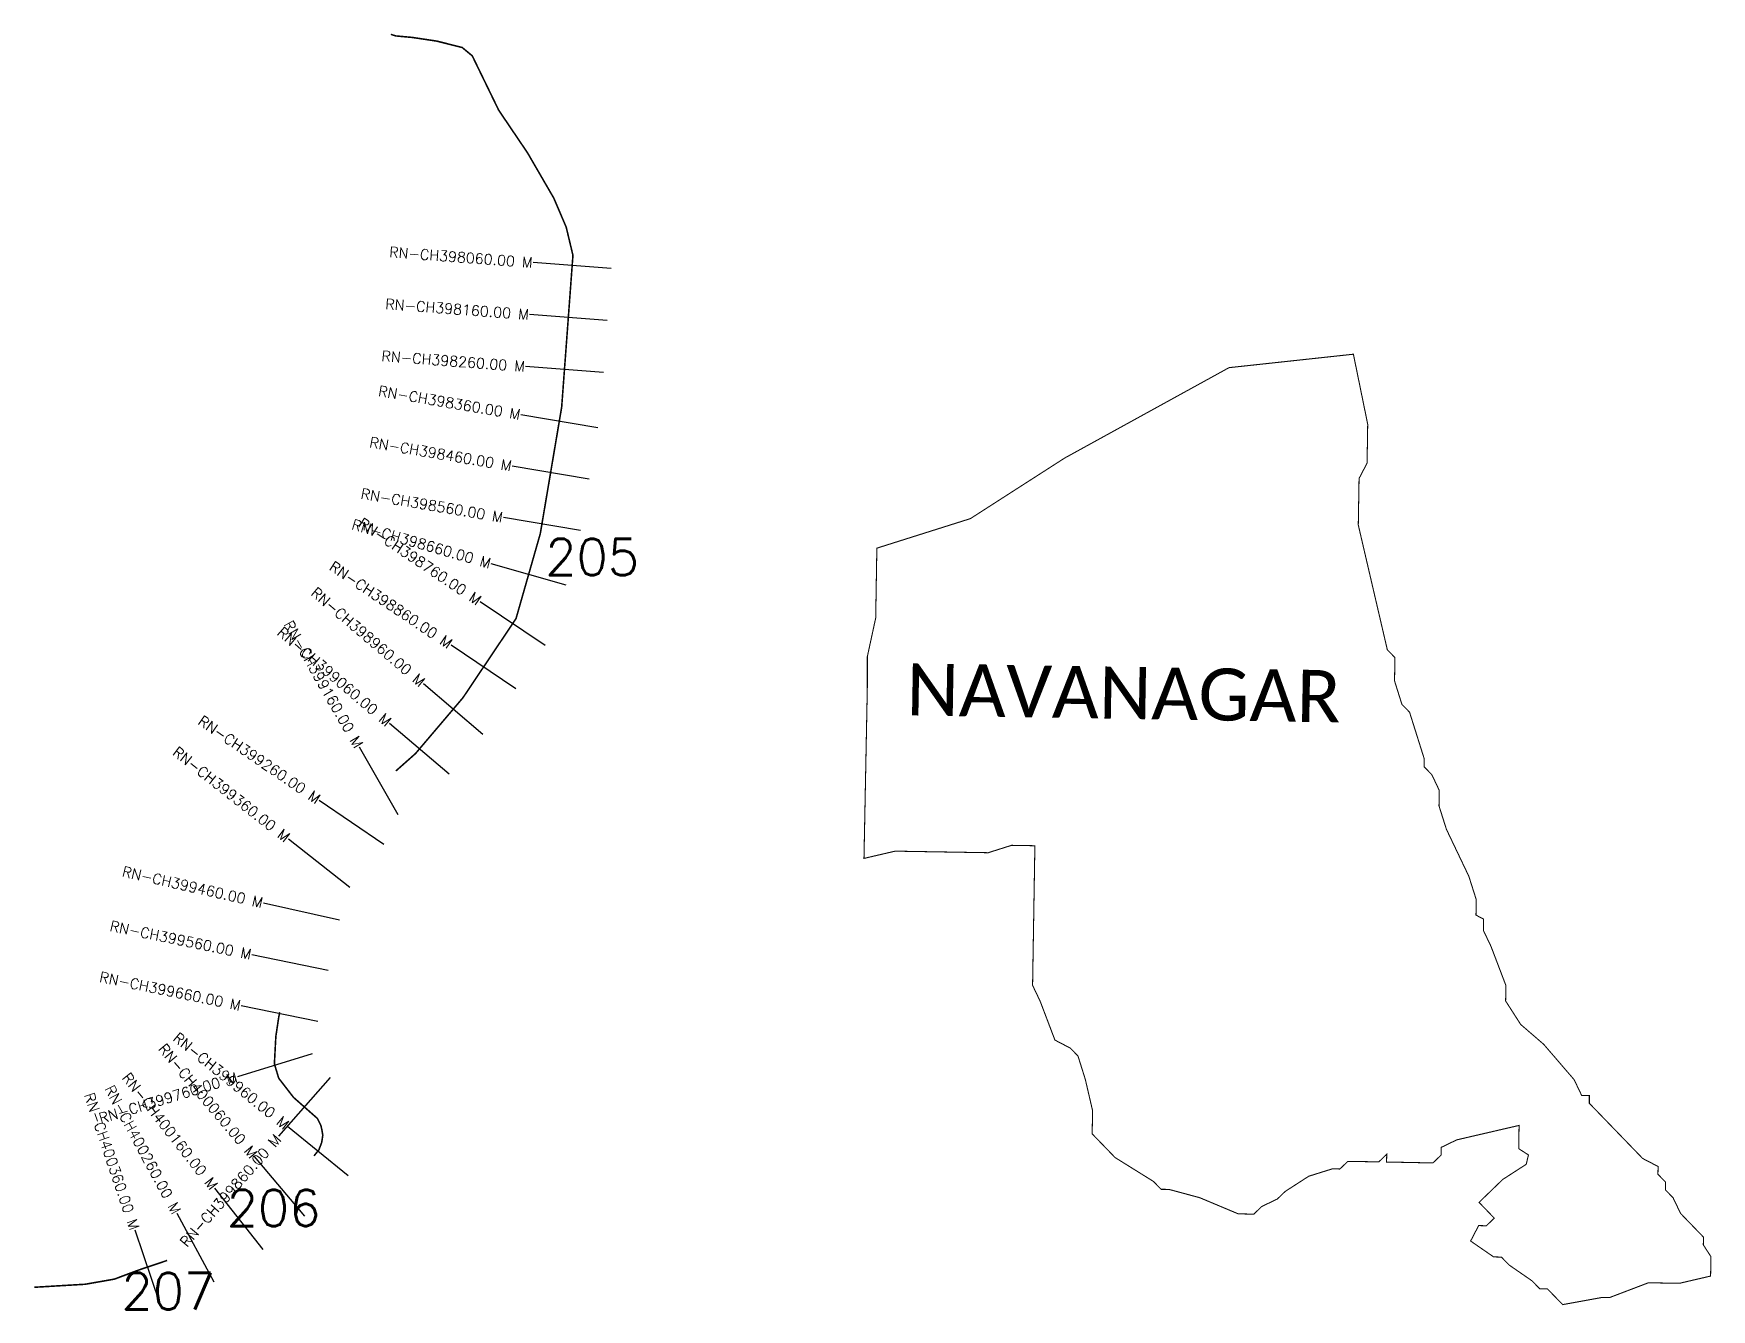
# Model space of a CAD drawing. Header units: metres. Extents: x 304457 to 307677, y 1943243 to 1945691.
import ezdxf
from ezdxf.enums import TextEntityAlignment as Align

# ---------------------------------------------------------------- set-up
doc = ezdxf.new("R2010")
doc.units = ezdxf.units.M
for name, color, linetype in [('CS', 134, 'Continuous'), ('CSMark', 6, 'Continuous'), ('NATURALLY PROTECTED', 3, 'Continuous'), ('VILLAGE NAME', 250, 'Continuous')]:
    doc.layers.add(name, color=color, linetype=linetype)
doc.styles.get("Standard").update_dxf_attribs({"font": 'simplex.shx'})

msp = doc.modelspace()

# ---------------------------------------------------------------- linework, layer by layer
at = {"color": 6, "const_width": 2, "flags": 128}
msp.add_lwpolyline([(306075.6, 1944703.5), (306255.2, 1944760.2), (306435.9, 1944876.3), (306751.5, 1945049.8), (306990.2, 1945075.6), (307017.7, 1944941.2), (307016.5, 1944866.7), (307001.1, 1944837.2), (306999.6, 1944747.9), (307055.3, 1944508.7), (307069.9, 1944493.5), (307069.2, 1944448.8), (307083.3, 1944403.9), (307098, 1944388.8), (307126.3, 1944299), (307126, 1944284.1), (307140.7, 1944269), (307155, 1944238.9), (307154.5, 1944209.1), (307168.7, 1944164.2), (307211.7, 1944074.2), (307226, 1944029.3), (307225.5, 1943999.5), (307240, 1943991.9), (307240, 1943969.5), (307254.3, 1943939.5), (307282.9, 1943864.5), (307282.4, 1943834.7), (307311.4, 1943789.6), (307355.5, 1943751.6), (307413.9, 1943683.7), (307428.3, 1943653.6), (307443, 1943653.4), (307443, 1943638.5), (307545.4, 1943532.6), (307575, 1943517.2), (307574.7, 1943502.3), (307589.4, 1943487.2), (307589.1, 1943472.3), (307603.8, 1943457.1), (307618.2, 1943427.1), (307662.1, 1943381.7), (307661.8, 1943366.8), (307676.4, 1943344.3), (307675.8, 1943307), (307616, 1943293.1), (307556.4, 1943294.1), (307481.5, 1943265.6), (307466.6, 1943265.8), (307391.9, 1943252.2), (307362.6, 1943282.4), (307347.7, 1943282.7), (307333.1, 1943297.8), (307288.9, 1943328.3), (307274.3, 1943343.4), (307259.4, 1943343.7), (307215.2, 1943374.2), (307230.6, 1943403.8), (307245.5, 1943403.5), (307260.6, 1943418.1), (307231.4, 1943448.4), (307276.8, 1943492.3), (307321.9, 1943521.4), (307326.2, 1943539.4), (307307.5, 1943551.4), (307308.2, 1943596), (307188.6, 1943568.3), (307158.6, 1943553.8), (307158.4, 1943539), (307143.2, 1943524.3), (307128.4, 1943524.3), (307053.9, 1943525.8), (307054.2, 1943540.7), (307039, 1943526.1), (306979.5, 1943527), (306964.3, 1943512.4), (306949.5, 1943512.6), (306904.5, 1943498.5), (306859.4, 1943469.4), (306844.2, 1943454.8), (306814.2, 1943440.4), (306799.1, 1943425.8), (306769.3, 1943426.3), (306695.4, 1943457.3), (306636.1, 1943473.3), (306621.2, 1943473.4), (306606.5, 1943488.5), (306532.8, 1943534.4), (306488.9, 1943579.8), (306489.6, 1943624.5), (306475.7, 1943684.3), (306461.6, 1943729.2), (306446.9, 1943744.3), (306417.4, 1943759.7), (306388.9, 1943834.6), (306374.5, 1943864.7), (306378.9, 1944132.6), (306341.7, 1944133.2), (306334.2, 1944133.4), (306289.3, 1944119.2), (306110.7, 1944122.2), (306050.9, 1944108.3), (306054.1, 1944272.1), (306057.3, 1944435.8), (306057.3, 1944495.3), (306073.4, 1944569.6), (306075.6, 1944703.5)], dxfattribs=at)
at = {"layer": 'CS'}
for p, q in [((305565.7, 1945240.2), (305416.1, 1945251.3)), ((305558.3, 1945140.5), (305408.7, 1945151.6)), ((305550.9, 1945040.8), (305401.3, 1945051.9)), ((305540, 1944934.4), (305392.1, 1944959.4)), ((305523.4, 1944835.8), (305375.5, 1944860.8)), ((305506.7, 1944737.2), (305358.8, 1944762.2)), ((305479.4, 1944632.5), (305335.2, 1944673.7)), ((305438.7, 1944516.7), (305314.1, 1944600.3)), ((305383, 1944433.7), (305258.4, 1944517.3)), ((305319.5, 1944345.8), (305205.2, 1944443)), ((305254.7, 1944269.7), (305140.5, 1944366.8)), ((305156.9, 1944191.6), (305082.4, 1944321.8)), ((305129.3, 1944134.7), (305005.4, 1944219.2)), ((305064, 1944052.5), (304946.1, 1944145.2)), ((305044.4, 1943989.5), (304898.1, 1944022.6)), ((305022.7, 1943893.5), (304875.7, 1943923.6)), ((305002.6, 1943795.5), (304855.6, 1943825.7)), ((304991.9, 1943733.2), (304848.4, 1943689.5)), ((305026.3, 1943687.7), (304927.1, 1943575.2)), ((305061, 1943499.4), (304944.4, 1943593.8)), ((304977.7, 1943421.6), (304881.2, 1943536.5)), ((304897.7, 1943357.7), (304804.9, 1943475.6)), ((304804, 1943295.1), (304733, 1943427.2)), ((304699.9, 1943253.2), (304651.9, 1943395.3))]:
    msp.add_line(p, q, dxfattribs=at)
at = {"layer": 'NATURALLY PROTECTED', "const_width": 3, "flags": 128}
for points in [[(305142.8, 1945689.3), (305151.9, 1945686.3), (305184.3, 1945683.3), (305231.1, 1945676.3), (305279.8, 1945664), (305299.1, 1945648), (305349.8, 1945543.8), (305405.3, 1945461.7), (305455.6, 1945375), (305479.4, 1945319.3), (305492.3, 1945265.3), (305470.7, 1944974.2), (305429.6, 1944731.1), (305383.1, 1944568.4), (305281.1, 1944416.4), (305190.1, 1944309.4), (305152.3, 1944275.9)], [(304929.6, 1943813.2), (304927.7, 1943804), (304922.1, 1943766.7), (304919.3, 1943714), (304927.7, 1943686.4), (304956, 1943649.8), (304986.7, 1943622.7), (305001.7, 1943609.5), (305008.4, 1943596.4), (305010.3, 1943588.4), (305012.2, 1943577.2), (305010.1, 1943563.2), (305004.7, 1943549.1), (304995.3, 1943537.5)], [(304713.3, 1943336.9), (304657, 1943317.9), (304612.2, 1943301.1), (304556.4, 1943291.3), (304458.6, 1943285.5)]]:
    msp.add_lwpolyline(points, dxfattribs=at)

# ---------------------------------------------------------------- texts
at = {"char_height": 70, "attachment_point": 1}
for s, insert in [('205', (305439.2, 1944721.6)), ('206', (304827.8, 1943472.4)), ('207', (304625.7, 1943313))]:
    msp.add_mtext_dynamic_manual_height_columns(s, width=95.172, gutter_width=1, heights=[0], dxfattribs=dict(at, insert=insert))
at = {"layer": 'CSMark'}
for s, rotation, p in [('RN-CH398060.00 M', 355.7493, (305415.1, 1945251.4)), ('RN-CH398160.00 M', 355.7493, (305407.7, 1945151.7)), ('RN-CH398260.00 M', 355.7493, (305400.3, 1945052)), ('RN-CH398360.00 M', 350.3954, (305391.2, 1944959.6)), ('RN-CH398460.00 M', 350.3954, (305374.5, 1944861)), ('RN-CH398560.00 M', 350.3954, (305357.8, 1944762.4)), ('RN-CH398660.00 M', 344.0454, (305334.2, 1944674)), ('RN-CH398760.00 M', 326.1386, (305313.3, 1944600.9)), ('RN-CH398860.00 M', 326.1386, (305257.6, 1944517.8)), ('RN-CH398960.00 M', 319.629, (305204.5, 1944443.6)), ('RN-CH399160.00 M', 299.7854, (305081.9, 1944322.7)), ('RN-CH399060.00 M', 319.629, (305139.7, 1944367.5)), ('RN-CH399260.00 M', 325.6999, (305004.6, 1944219.8)), ('RN-CH399360.00 M', 321.8449, (304945.3, 1944145.8)), ('RN-CH399460.00 M', 347.2518, (304897.1, 1944022.9)), ('RN-CH399560.00 M', 348.4068, (304874.7, 1943923.8)), ('RN-CH399660.00 M', 348.4068, (304854.6, 1943825.9)), ('RN-CH400060.00 M', 310.0464, (304880.5, 1943537.2)), ('RN-CH399960.00 M', 320.9879, (304943.7, 1943594.5)), ('RN-CH399760.00 M', 16.947, (304847.4, 1943689.2)), ('RN-CH400160.00 M', 308.2036, (304804.3, 1943476.4)), ('RN-CH400360.00 M', 288.6708, (304651.6, 1943396.2)), ('RN-CH400260.00 M', 298.2751, (304732.5, 1943428.1)), ('RN-CH399860.00 M', 48.6005, (304926.5, 1943574.5))]:
    msp.add_text(s, height=20, rotation=rotation, dxfattribs=at).set_placement(p, align=Align.MIDDLE_RIGHT)
at = {"layer": 'VILLAGE NAME', "insert": (306133.5, 1944482.8), "char_height": 100, "attachment_point": 1, "rotation": 359.0535}
msp.add_mtext_dynamic_manual_height_columns('{\\fCalibri|b0|i0|c0|p34;NAVANAGAR}', width=298.894, gutter_width=1398, heights=[0], dxfattribs=at)

doc.saveas('drawing.dxf')
